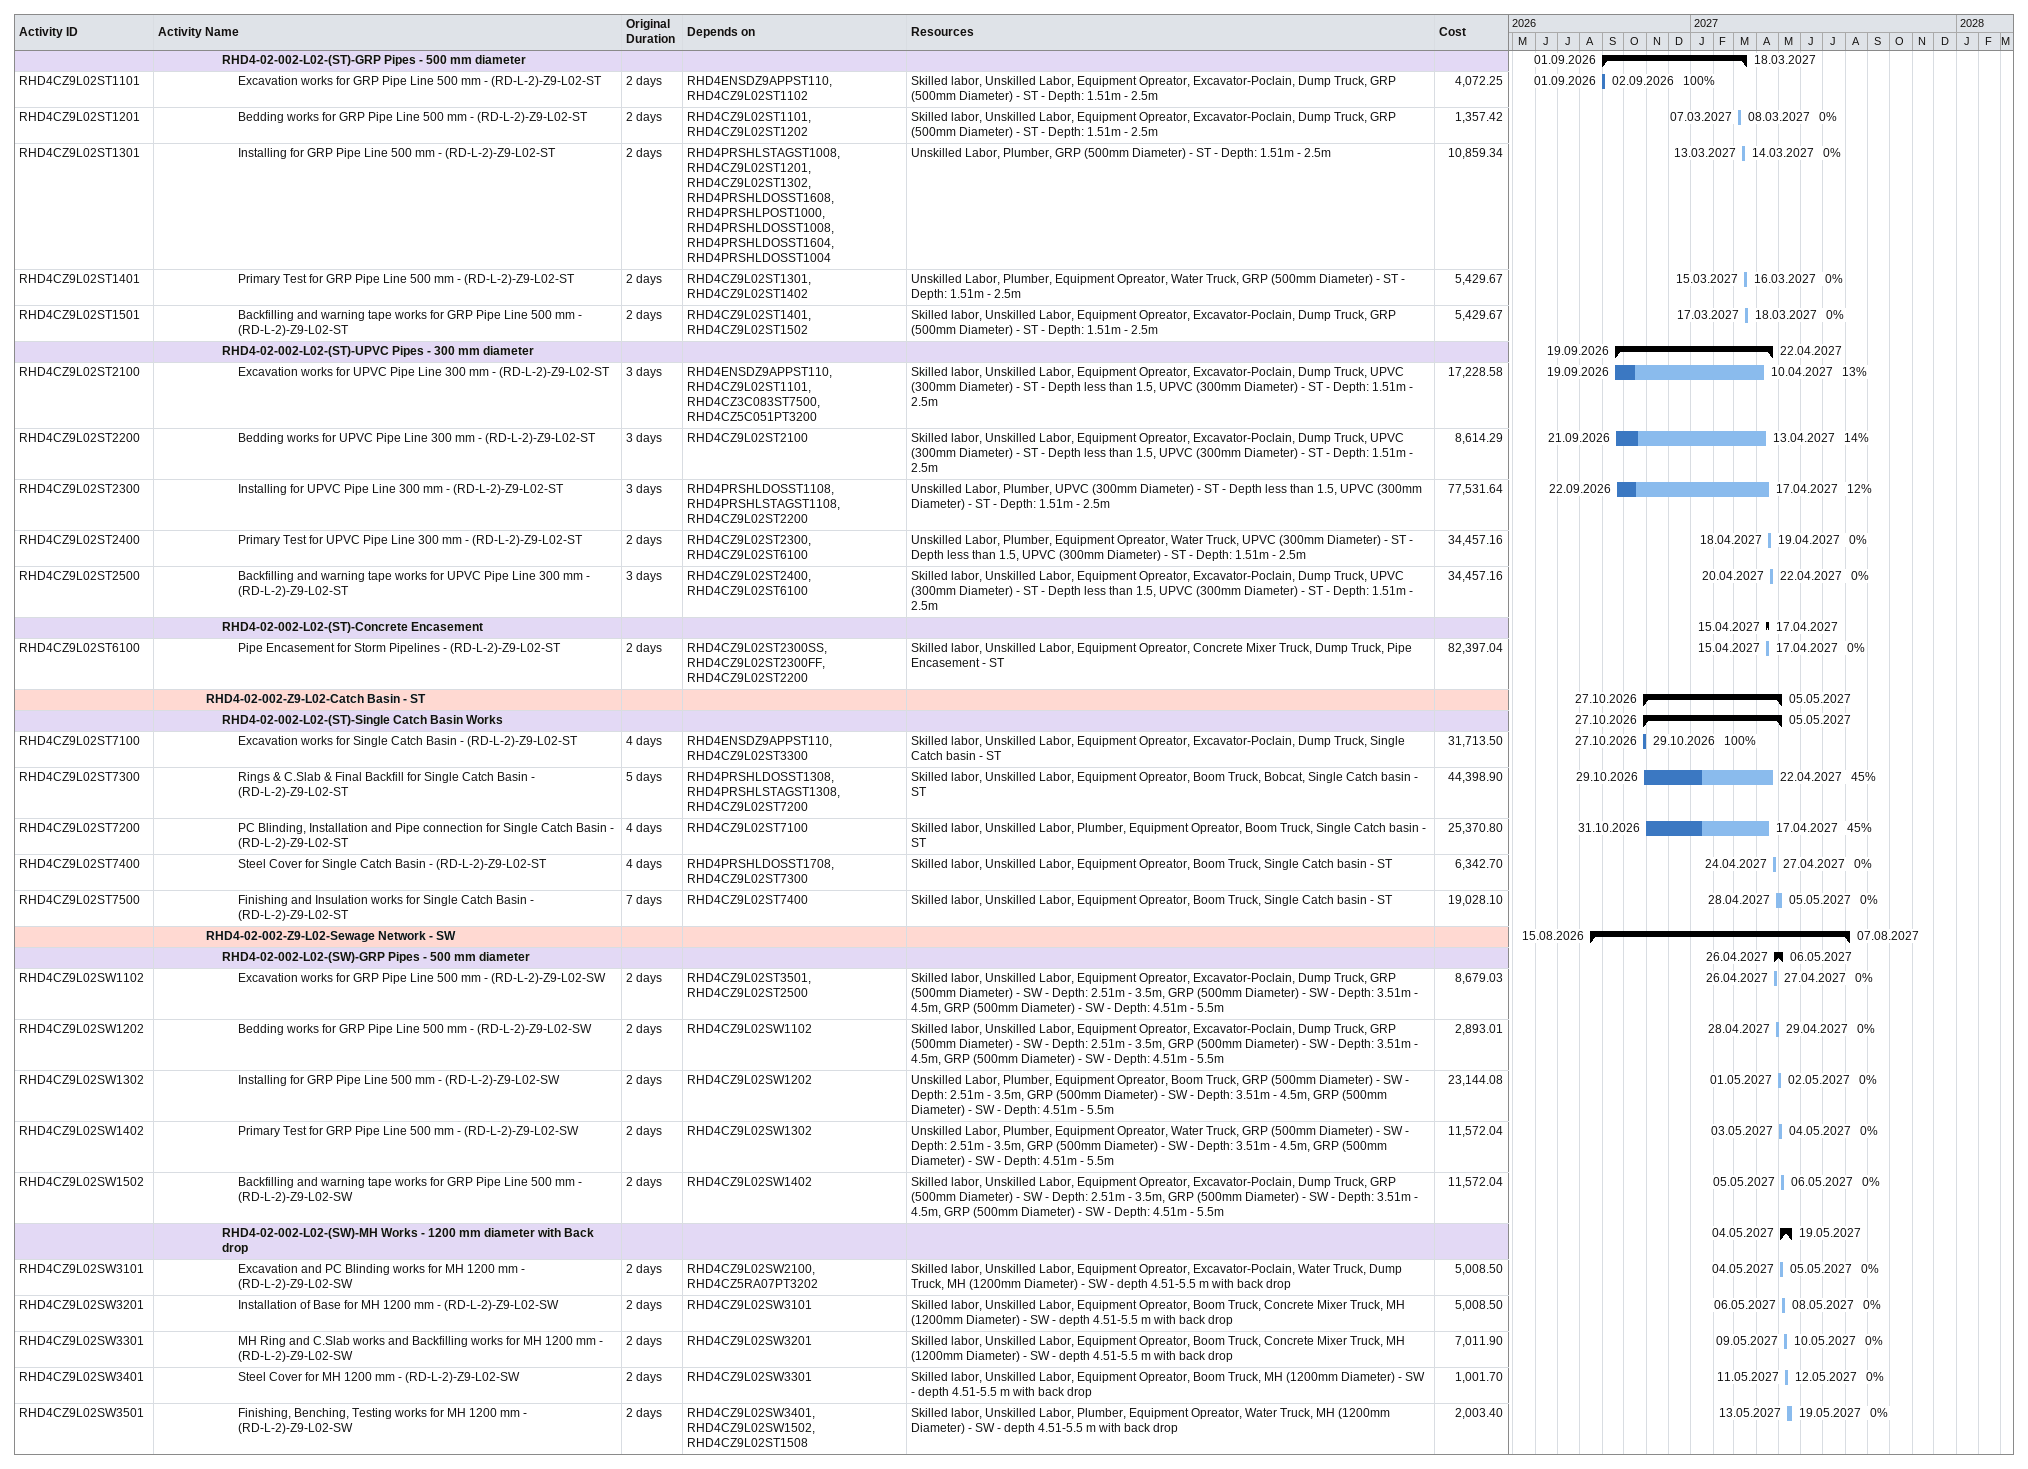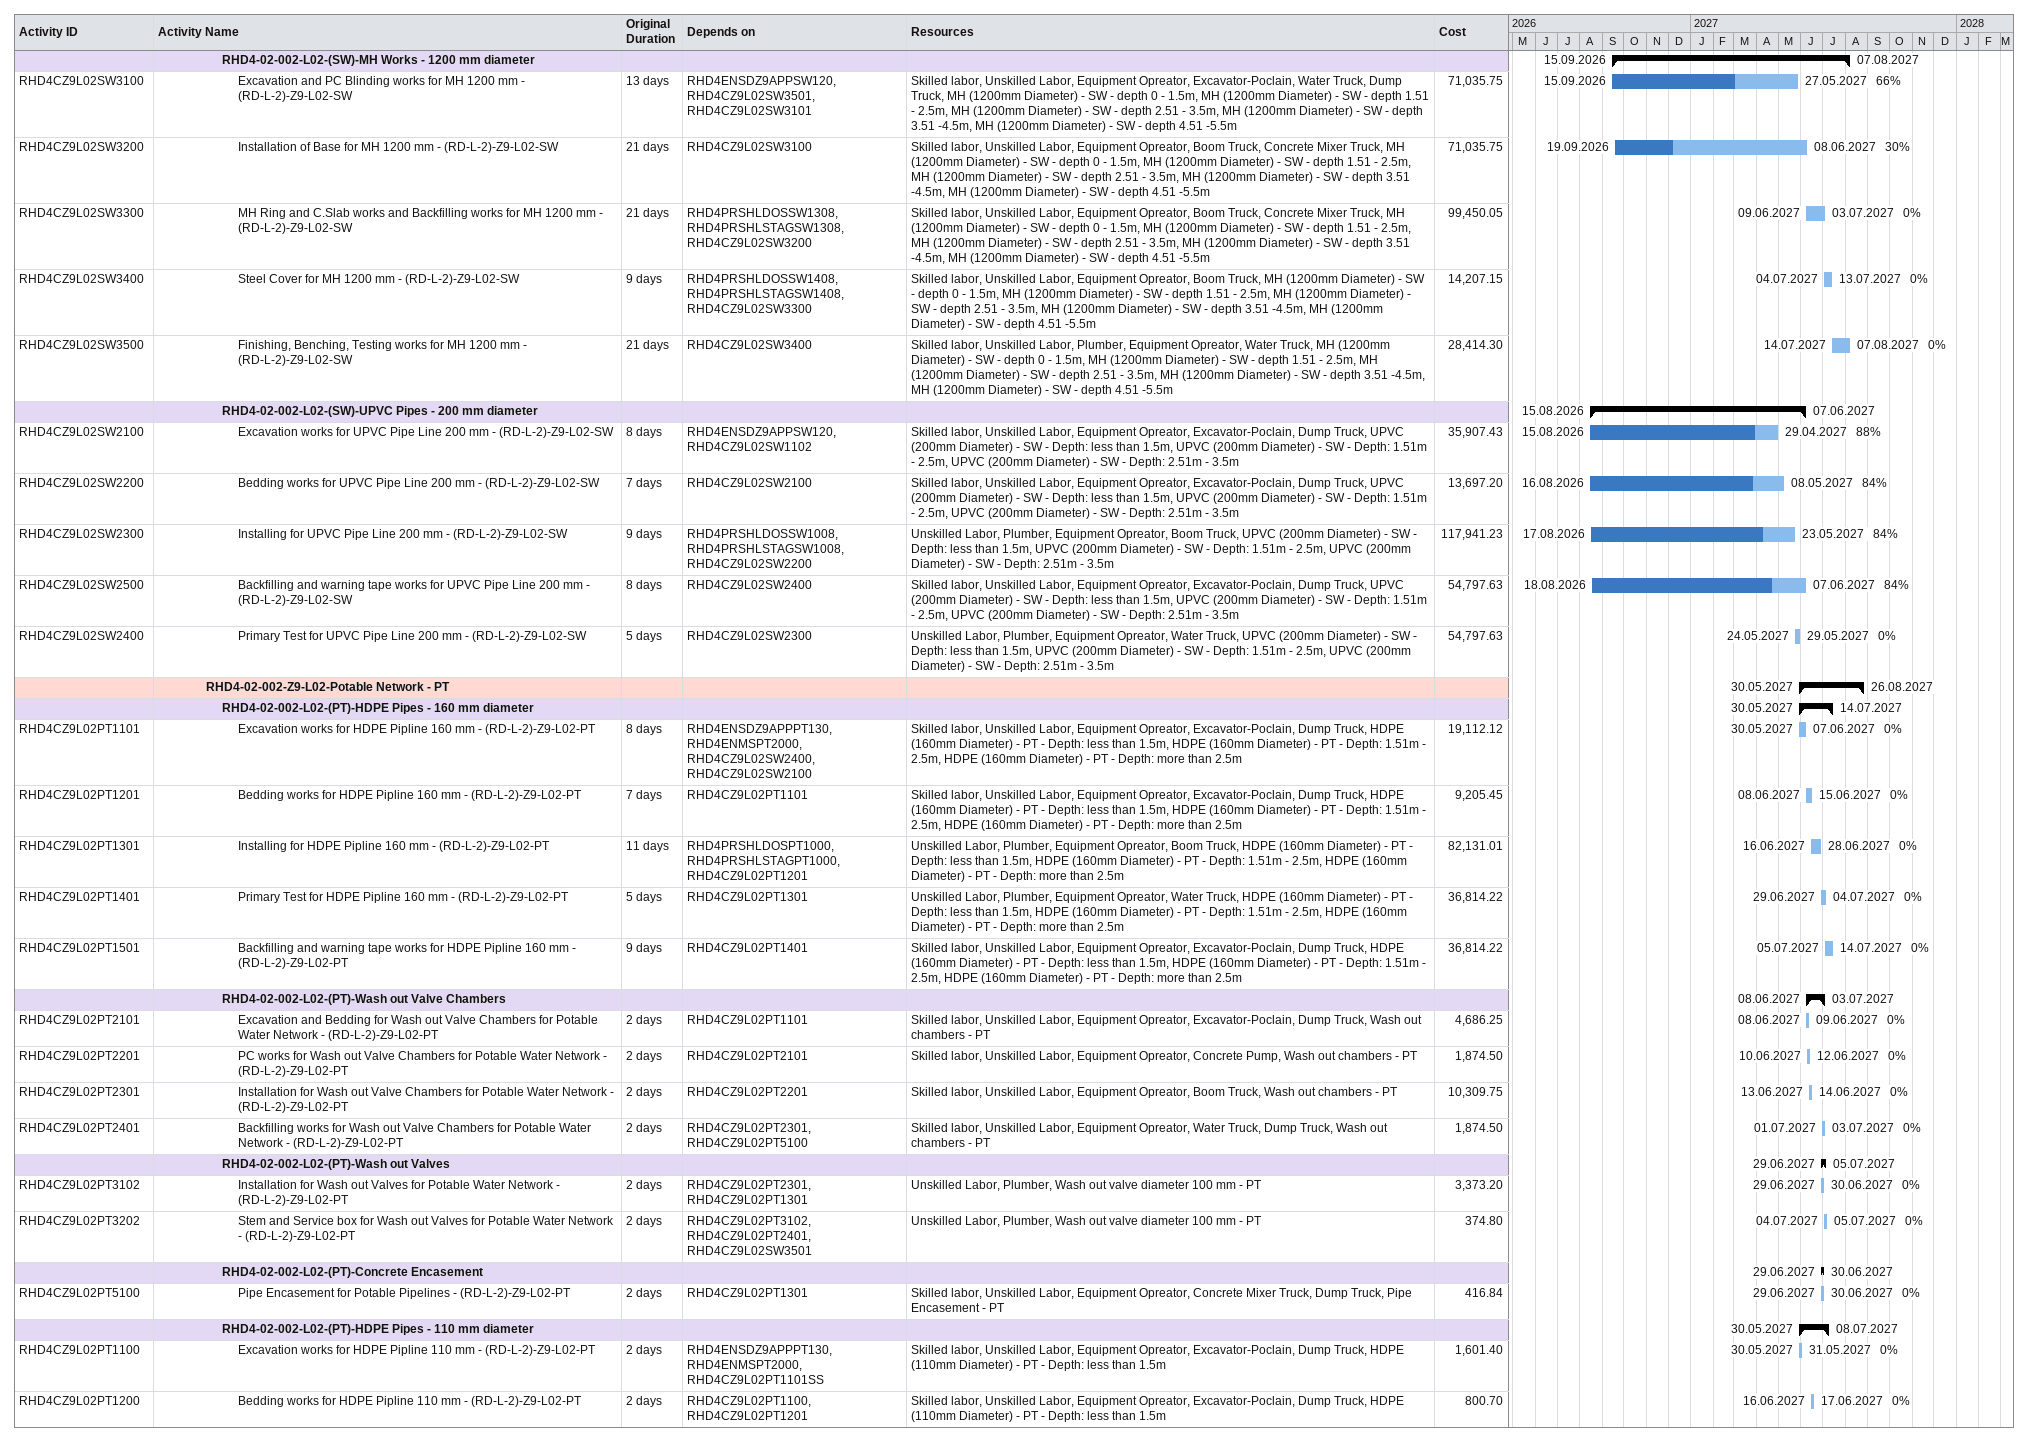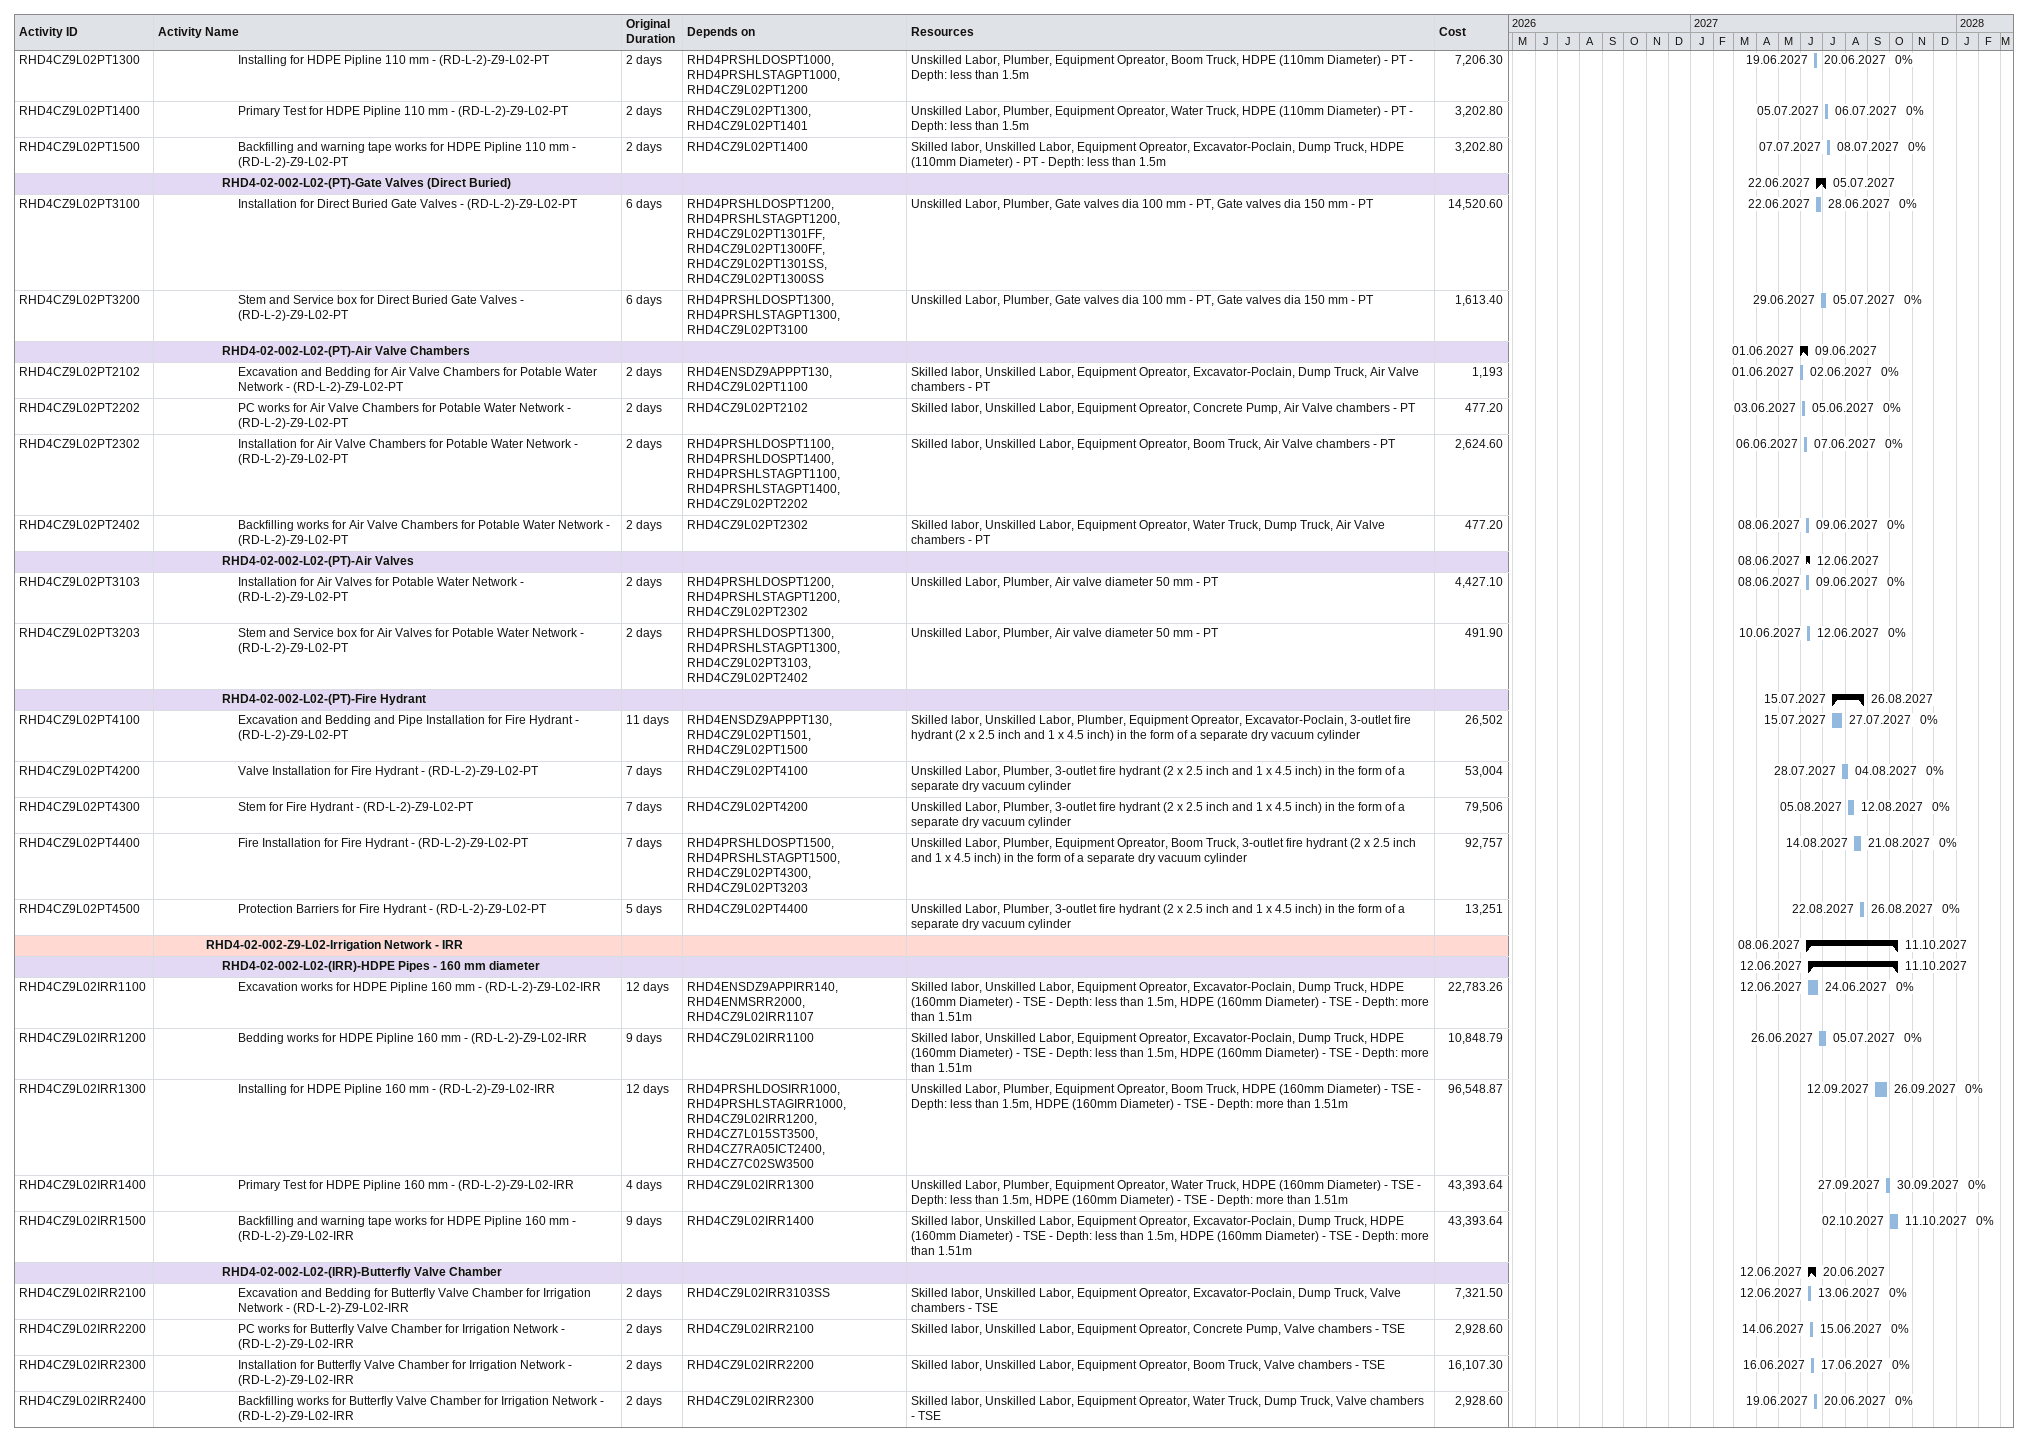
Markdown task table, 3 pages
| ID | Level | Task | Original duration | Start | Finish | Predecessors | Resources | % complete | Cost |
|---|---|---|---|---|---|---|---|---|---|
|  | 5 | **RHD4-02-002-L02-(ST)-GRP Pipes - 500 mm diameter** |  | 2026-09-01 | 2027-03-18 |  |  |  |  |
| RHD4CZ9L02ST1101 | 6 | Excavation works for GRP Pipe Line 500 mm - (RD-L-2)-Z9-L02-ST | 2d | 2026-09-01 | 2026-09-02 | RHD4ENSDZ9APPST110, RHD4CZ9L02ST1102 | Skilled labor, Unskilled Labor, Equipment Opreator, Excavator-Poclain, Dump Truck, GRP (500mm Diameter) - ST - Depth: 1.51m - 2.5m | 100 | 4072.25 |
| RHD4CZ9L02ST1201 | 6 | Bedding works for GRP Pipe Line 500 mm - (RD-L-2)-Z9-L02-ST | 2d | 2027-03-07 | 2027-03-08 | RHD4CZ9L02ST1101, RHD4CZ9L02ST1202 | Skilled labor, Unskilled Labor, Equipment Opreator, Excavator-Poclain, Dump Truck, GRP (500mm Diameter) - ST - Depth: 1.51m - 2.5m | 0 | 1357.42 |
| RHD4CZ9L02ST1301 | 6 | Installing for GRP Pipe Line 500 mm - (RD-L-2)-Z9-L02-ST | 2d | 2027-03-13 | 2027-03-14 | RHD4PRSHLSTAGST1008, RHD4CZ9L02ST1201, RHD4CZ9L02ST1302, RHD4PRSHLDOSST1608, RHD4PRSHLPOST1000, RHD4PRSHLDOSST1008, RHD4PRSHLDOSST1604, RHD4PRSHLDOSST1004 | Unskilled Labor, Plumber, GRP (500mm Diameter) - ST - Depth: 1.51m - 2.5m | 0 | 10859.34 |
| RHD4CZ9L02ST1401 | 6 | Primary Test for GRP Pipe Line 500 mm - (RD-L-2)-Z9-L02-ST | 2d | 2027-03-15 | 2027-03-16 | RHD4CZ9L02ST1301, RHD4CZ9L02ST1402 | Unskilled Labor, Plumber, Equipment Opreator, Water Truck, GRP (500mm Diameter) - ST - Depth: 1.51m - 2.5m | 0 | 5429.67 |
| RHD4CZ9L02ST1501 | 6 | Backfilling and warning tape works for GRP Pipe Line 500 mm - (RD-L-2)-Z9-L02-ST | 2d | 2027-03-17 | 2027-03-18 | RHD4CZ9L02ST1401, RHD4CZ9L02ST1502 | Skilled labor, Unskilled Labor, Equipment Opreator, Excavator-Poclain, Dump Truck, GRP (500mm Diameter) - ST - Depth: 1.51m - 2.5m | 0 | 5429.67 |
|  | 5 | **RHD4-02-002-L02-(ST)-UPVC Pipes - 300 mm diameter** |  | 2026-09-19 | 2027-04-22 |  |  |  |  |
| RHD4CZ9L02ST2100 | 6 | Excavation works for UPVC Pipe Line 300 mm - (RD-L-2)-Z9-L02-ST | 3d | 2026-09-19 | 2027-04-10 | RHD4ENSDZ9APPST110, RHD4CZ9L02ST1101, RHD4CZ3C083ST7500, RHD4CZ5C051PT3200 | Skilled labor, Unskilled Labor, Equipment Opreator, Excavator-Poclain, Dump Truck, UPVC (300mm Diameter) - ST - Depth less than 1.5, UPVC (300mm Diameter) - ST - Depth: 1.51m - 2.5m | 13 | 17228.58 |
| RHD4CZ9L02ST2200 | 6 | Bedding works for UPVC Pipe Line 300 mm - (RD-L-2)-Z9-L02-ST | 3d | 2026-09-21 | 2027-04-13 | RHD4CZ9L02ST2100 | Skilled labor, Unskilled Labor, Equipment Opreator, Excavator-Poclain, Dump Truck, UPVC (300mm Diameter) - ST - Depth less than 1.5, UPVC (300mm Diameter) - ST - Depth: 1.51m - 2.5m | 14 | 8614.29 |
| RHD4CZ9L02ST2300 | 6 | Installing for UPVC Pipe Line 300 mm - (RD-L-2)-Z9-L02-ST | 3d | 2026-09-22 | 2027-04-17 | RHD4PRSHLDOSST1108, RHD4PRSHLSTAGST1108, RHD4CZ9L02ST2200 | Unskilled Labor, Plumber, UPVC (300mm Diameter) - ST - Depth less than 1.5, UPVC (300mm Diameter) - ST - Depth: 1.51m - 2.5m | 12 | 77531.64 |
| RHD4CZ9L02ST2400 | 6 | Primary Test for UPVC Pipe Line 300 mm - (RD-L-2)-Z9-L02-ST | 2d | 2027-04-18 | 2027-04-19 | RHD4CZ9L02ST2300, RHD4CZ9L02ST6100 | Unskilled Labor, Plumber, Equipment Opreator, Water Truck, UPVC (300mm Diameter) - ST - Depth less than 1.5, UPVC (300mm Diameter) - ST - Depth: 1.51m - 2.5m | 0 | 34457.16 |
| RHD4CZ9L02ST2500 | 6 | Backfilling and warning tape works for UPVC Pipe Line 300 mm - (RD-L-2)-Z9-L02-ST | 3d | 2027-04-20 | 2027-04-22 | RHD4CZ9L02ST2400, RHD4CZ9L02ST6100 | Skilled labor, Unskilled Labor, Equipment Opreator, Excavator-Poclain, Dump Truck, UPVC (300mm Diameter) - ST - Depth less than 1.5, UPVC (300mm Diameter) - ST - Depth: 1.51m - 2.5m | 0 | 34457.16 |
|  | 5 | **RHD4-02-002-L02-(ST)-Concrete Encasement** |  | 2027-04-15 | 2027-04-17 |  |  |  |  |
| RHD4CZ9L02ST6100 | 6 | Pipe Encasement for Storm Pipelines - (RD-L-2)-Z9-L02-ST | 2d | 2027-04-15 | 2027-04-17 | RHD4CZ9L02ST2300SS, RHD4CZ9L02ST2300FF, RHD4CZ9L02ST2200 | Skilled labor, Unskilled Labor, Equipment Opreator, Concrete Mixer Truck, Dump Truck, Pipe Encasement - ST | 0 | 82397.04 |
|  | 4 | **RHD4-02-002-Z9-L02-Catch Basin - ST** |  | 2026-10-27 | 2027-05-05 |  |  |  |  |
|  | 5 | **RHD4-02-002-L02-(ST)-Single Catch Basin Works** |  | 2026-10-27 | 2027-05-05 |  |  |  |  |
| RHD4CZ9L02ST7100 | 6 | Excavation works for Single Catch Basin - (RD-L-2)-Z9-L02-ST | 4d | 2026-10-27 | 2026-10-29 | RHD4ENSDZ9APPST110, RHD4CZ9L02ST3300 | Skilled labor, Unskilled Labor, Equipment Opreator, Excavator-Poclain, Dump Truck, Single Catch basin - ST | 100 | 31713.50 |
| RHD4CZ9L02ST7300 | 6 | Rings & C.Slab & Final Backfill for Single Catch Basin - (RD-L-2)-Z9-L02-ST | 5d | 2026-10-29 | 2027-04-22 | RHD4PRSHLDOSST1308, RHD4PRSHLSTAGST1308, RHD4CZ9L02ST7200 | Skilled labor, Unskilled Labor, Equipment Opreator, Boom Truck, Bobcat, Single Catch basin - ST | 45 | 44398.90 |
| RHD4CZ9L02ST7200 | 6 | PC Blinding, Installation and Pipe connection for Single Catch Basin - (RD-L-2)-Z9-L02-ST | 4d | 2026-10-31 | 2027-04-17 | RHD4CZ9L02ST7100 | Skilled labor, Unskilled Labor, Plumber, Equipment Opreator, Boom Truck, Single Catch basin - ST | 45 | 25370.80 |
| RHD4CZ9L02ST7400 | 6 | Steel Cover for Single Catch Basin - (RD-L-2)-Z9-L02-ST | 4d | 2027-04-24 | 2027-04-27 | RHD4PRSHLDOSST1708, RHD4CZ9L02ST7300 | Skilled labor, Unskilled Labor, Equipment Opreator, Boom Truck, Single Catch basin - ST | 0 | 6342.70 |
| RHD4CZ9L02ST7500 | 6 | Finishing and Insulation works for Single Catch Basin - (RD-L-2)-Z9-L02-ST | 7d | 2027-04-28 | 2027-05-05 | RHD4CZ9L02ST7400 | Skilled labor, Unskilled Labor, Equipment Opreator, Boom Truck, Single Catch basin - ST | 0 | 19028.10 |
|  | 4 | **RHD4-02-002-Z9-L02-Sewage Network - SW** |  | 2026-08-15 | 2027-08-07 |  |  |  |  |
|  | 5 | **RHD4-02-002-L02-(SW)-GRP Pipes - 500 mm diameter** |  | 2027-04-26 | 2027-05-06 |  |  |  |  |
| RHD4CZ9L02SW1102 | 6 | Excavation works for GRP Pipe Line 500 mm - (RD-L-2)-Z9-L02-SW | 2d | 2027-04-26 | 2027-04-27 | RHD4CZ9L02ST3501, RHD4CZ9L02ST2500 | Skilled labor, Unskilled Labor, Equipment Opreator, Excavator-Poclain, Dump Truck, GRP (500mm Diameter) - SW - Depth: 2.51m - 3.5m, GRP (500mm Diameter) - SW - Depth: 3.51m - 4.5m, GRP (500mm Diameter) - SW - Depth: 4.51m - 5.5m | 0 | 8679.03 |
| RHD4CZ9L02SW1202 | 6 | Bedding works for GRP Pipe Line 500 mm - (RD-L-2)-Z9-L02-SW | 2d | 2027-04-28 | 2027-04-29 | RHD4CZ9L02SW1102 | Skilled labor, Unskilled Labor, Equipment Opreator, Excavator-Poclain, Dump Truck, GRP (500mm Diameter) - SW - Depth: 2.51m - 3.5m, GRP (500mm Diameter) - SW - Depth: 3.51m - 4.5m, GRP (500mm Diameter) - SW - Depth: 4.51m - 5.5m | 0 | 2893.01 |
| RHD4CZ9L02SW1302 | 6 | Installing for GRP Pipe Line 500 mm - (RD-L-2)-Z9-L02-SW | 2d | 2027-05-01 | 2027-05-02 | RHD4CZ9L02SW1202 | Unskilled Labor, Plumber, Equipment Opreator, Boom Truck, GRP (500mm Diameter) - SW - Depth: 2.51m - 3.5m, GRP (500mm Diameter) - SW - Depth: 3.51m - 4.5m, GRP (500mm Diameter) - SW - Depth: 4.51m - 5.5m | 0 | 23144.08 |
| RHD4CZ9L02SW1402 | 6 | Primary Test for GRP Pipe Line 500 mm - (RD-L-2)-Z9-L02-SW | 2d | 2027-05-03 | 2027-05-04 | RHD4CZ9L02SW1302 | Unskilled Labor, Plumber, Equipment Opreator, Water Truck, GRP (500mm Diameter) - SW - Depth: 2.51m - 3.5m, GRP (500mm Diameter) - SW - Depth: 3.51m - 4.5m, GRP (500mm Diameter) - SW - Depth: 4.51m - 5.5m | 0 | 11572.04 |
| RHD4CZ9L02SW1502 | 6 | Backfilling and warning tape works for GRP Pipe Line 500 mm - (RD-L-2)-Z9-L02-SW | 2d | 2027-05-05 | 2027-05-06 | RHD4CZ9L02SW1402 | Skilled labor, Unskilled Labor, Equipment Opreator, Excavator-Poclain, Dump Truck, GRP (500mm Diameter) - SW - Depth: 2.51m - 3.5m, GRP (500mm Diameter) - SW - Depth: 3.51m - 4.5m, GRP (500mm Diameter) - SW - Depth: 4.51m - 5.5m | 0 | 11572.04 |
|  | 5 | **RHD4-02-002-L02-(SW)-MH Works - 1200 mm diameter with Back drop** |  | 2027-05-04 | 2027-05-19 |  |  |  |  |
| RHD4CZ9L02SW3101 | 6 | Excavation and PC Blinding works for MH 1200 mm - (RD-L-2)-Z9-L02-SW | 2d | 2027-05-04 | 2027-05-05 | RHD4CZ9L02SW2100, RHD4CZ5RA07PT3202 | Skilled labor, Unskilled Labor, Equipment Opreator, Excavator-Poclain, Water Truck, Dump Truck, MH (1200mm Diameter) - SW - depth 4.51-5.5 m with back drop | 0 | 5008.50 |
| RHD4CZ9L02SW3201 | 6 | Installation of Base for MH 1200 mm - (RD-L-2)-Z9-L02-SW | 2d | 2027-05-06 | 2027-05-08 | RHD4CZ9L02SW3101 | Skilled labor, Unskilled Labor, Equipment Opreator, Boom Truck, Concrete Mixer Truck, MH (1200mm Diameter) - SW - depth 4.51-5.5 m with back drop | 0 | 5008.50 |
| RHD4CZ9L02SW3301 | 6 | MH Ring and C.Slab works and Backfilling works for MH 1200 mm - (RD-L-2)-Z9-L02-SW | 2d | 2027-05-09 | 2027-05-10 | RHD4CZ9L02SW3201 | Skilled labor, Unskilled Labor, Equipment Opreator, Boom Truck, Concrete Mixer Truck, MH (1200mm Diameter) - SW - depth 4.51-5.5 m with back drop | 0 | 7011.90 |
| RHD4CZ9L02SW3401 | 6 | Steel Cover for MH 1200 mm - (RD-L-2)-Z9-L02-SW | 2d | 2027-05-11 | 2027-05-12 | RHD4CZ9L02SW3301 | Skilled labor, Unskilled Labor, Equipment Opreator, Boom Truck, MH (1200mm Diameter) - SW - depth 4.51-5.5 m with back drop | 0 | 1001.70 |
| RHD4CZ9L02SW3501 | 6 | Finishing, Benching, Testing works for MH 1200 mm - (RD-L-2)-Z9-L02-SW | 2d | 2027-05-13 | 2027-05-19 | RHD4CZ9L02SW3401, RHD4CZ9L02SW1502, RHD4CZ9L02ST1508 | Skilled labor, Unskilled Labor, Plumber, Equipment Opreator, Water Truck, MH (1200mm Diameter) - SW - depth 4.51-5.5 m with back drop | 0 | 2003.40 |
|  | 5 | **RHD4-02-002-L02-(SW)-MH Works - 1200 mm diameter** |  | 2026-09-15 | 2027-08-07 |  |  |  |  |
| RHD4CZ9L02SW3100 | 6 | Excavation and PC Blinding works for MH 1200 mm - (RD-L-2)-Z9-L02-SW | 13d | 2026-09-15 | 2027-05-27 | RHD4ENSDZ9APPSW120, RHD4CZ9L02SW3501, RHD4CZ9L02SW3101 | Skilled labor, Unskilled Labor, Equipment Opreator, Excavator-Poclain, Water Truck, Dump Truck, MH (1200mm Diameter) - SW - depth 0 - 1.5m, MH (1200mm Diameter) - SW - depth 1.51 - 2.5m, MH (1200mm Diameter) - SW - depth 2.51 - 3.5m, MH (1200mm Diameter) - SW - depth 3.51 -4.5m, MH (1200mm Diameter) - SW - depth 4.51 -5.5m | 66 | 71035.75 |
| RHD4CZ9L02SW3200 | 6 | Installation of Base for MH 1200 mm - (RD-L-2)-Z9-L02-SW | 21d | 2026-09-19 | 2027-06-08 | RHD4CZ9L02SW3100 | Skilled labor, Unskilled Labor, Equipment Opreator, Boom Truck, Concrete Mixer Truck, MH (1200mm Diameter) - SW - depth 0 - 1.5m, MH (1200mm Diameter) - SW - depth 1.51 - 2.5m, MH (1200mm Diameter) - SW - depth 2.51 - 3.5m, MH (1200mm Diameter) - SW - depth 3.51 -4.5m, MH (1200mm Diameter) - SW - depth 4.51 -5.5m | 30 | 71035.75 |
| RHD4CZ9L02SW3300 | 6 | MH Ring and C.Slab works and Backfilling works for MH 1200 mm - (RD-L-2)-Z9-L02-SW | 21d | 2027-06-09 | 2027-07-03 | RHD4PRSHLDOSSW1308, RHD4PRSHLSTAGSW1308, RHD4CZ9L02SW3200 | Skilled labor, Unskilled Labor, Equipment Opreator, Boom Truck, Concrete Mixer Truck, MH (1200mm Diameter) - SW - depth 0 - 1.5m, MH (1200mm Diameter) - SW - depth 1.51 - 2.5m, MH (1200mm Diameter) - SW - depth 2.51 - 3.5m, MH (1200mm Diameter) - SW - depth 3.51 -4.5m, MH (1200mm Diameter) - SW - depth 4.51 -5.5m | 0 | 99450.05 |
| RHD4CZ9L02SW3400 | 6 | Steel Cover for MH 1200 mm - (RD-L-2)-Z9-L02-SW | 9d | 2027-07-04 | 2027-07-13 | RHD4PRSHLDOSSW1408, RHD4PRSHLSTAGSW1408, RHD4CZ9L02SW3300 | Skilled labor, Unskilled Labor, Equipment Opreator, Boom Truck, MH (1200mm Diameter) - SW - depth 0 - 1.5m, MH (1200mm Diameter) - SW - depth 1.51 - 2.5m, MH (1200mm Diameter) - SW - depth 2.51 - 3.5m, MH (1200mm Diameter) - SW - depth 3.51 -4.5m, MH (1200mm Diameter) - SW - depth 4.51 -5.5m | 0 | 14207.15 |
| RHD4CZ9L02SW3500 | 6 | Finishing, Benching, Testing works for MH 1200 mm - (RD-L-2)-Z9-L02-SW | 21d | 2027-07-14 | 2027-08-07 | RHD4CZ9L02SW3400 | Skilled labor, Unskilled Labor, Plumber, Equipment Opreator, Water Truck, MH (1200mm Diameter) - SW - depth 0 - 1.5m, MH (1200mm Diameter) - SW - depth 1.51 - 2.5m, MH (1200mm Diameter) - SW - depth 2.51 - 3.5m, MH (1200mm Diameter) - SW - depth 3.51 -4.5m, MH (1200mm Diameter) - SW - depth 4.51 -5.5m | 0 | 28414.30 |
|  | 5 | **RHD4-02-002-L02-(SW)-UPVC Pipes - 200 mm diameter** |  | 2026-08-15 | 2027-06-07 |  |  |  |  |
| RHD4CZ9L02SW2100 | 6 | Excavation works for UPVC Pipe Line 200 mm - (RD-L-2)-Z9-L02-SW | 8d | 2026-08-15 | 2027-04-29 | RHD4ENSDZ9APPSW120, RHD4CZ9L02SW1102 | Skilled labor, Unskilled Labor, Equipment Opreator, Excavator-Poclain, Dump Truck, UPVC (200mm Diameter) - SW - Depth: less than 1.5m, UPVC (200mm Diameter) - SW - Depth: 1.51m - 2.5m, UPVC (200mm Diameter) - SW - Depth: 2.51m - 3.5m | 88 | 35907.43 |
| RHD4CZ9L02SW2200 | 6 | Bedding works for UPVC Pipe Line 200 mm - (RD-L-2)-Z9-L02-SW | 7d | 2026-08-16 | 2027-05-08 | RHD4CZ9L02SW2100 | Skilled labor, Unskilled Labor, Equipment Opreator, Excavator-Poclain, Dump Truck, UPVC (200mm Diameter) - SW - Depth: less than 1.5m, UPVC (200mm Diameter) - SW - Depth: 1.51m - 2.5m, UPVC (200mm Diameter) - SW - Depth: 2.51m - 3.5m | 84 | 13697.20 |
| RHD4CZ9L02SW2300 | 6 | Installing for UPVC Pipe Line 200 mm - (RD-L-2)-Z9-L02-SW | 9d | 2026-08-17 | 2027-05-23 | RHD4PRSHLDOSSW1008, RHD4PRSHLSTAGSW1008, RHD4CZ9L02SW2200 | Unskilled Labor, Plumber, Equipment Opreator, Boom Truck, UPVC (200mm Diameter) - SW - Depth: less than 1.5m, UPVC (200mm Diameter) - SW - Depth: 1.51m - 2.5m, UPVC (200mm Diameter) - SW - Depth: 2.51m - 3.5m | 84 | 117941.23 |
| RHD4CZ9L02SW2500 | 6 | Backfilling and warning tape works for UPVC Pipe Line 200 mm - (RD-L-2)-Z9-L02-SW | 8d | 2026-08-18 | 2027-06-07 | RHD4CZ9L02SW2400 | Skilled labor, Unskilled Labor, Equipment Opreator, Excavator-Poclain, Dump Truck, UPVC (200mm Diameter) - SW - Depth: less than 1.5m, UPVC (200mm Diameter) - SW - Depth: 1.51m - 2.5m, UPVC (200mm Diameter) - SW - Depth: 2.51m - 3.5m | 84 | 54797.63 |
| RHD4CZ9L02SW2400 | 6 | Primary Test for UPVC Pipe Line 200 mm - (RD-L-2)-Z9-L02-SW | 5d | 2027-05-24 | 2027-05-29 | RHD4CZ9L02SW2300 | Unskilled Labor, Plumber, Equipment Opreator, Water Truck, UPVC (200mm Diameter) - SW - Depth: less than 1.5m, UPVC (200mm Diameter) - SW - Depth: 1.51m - 2.5m, UPVC (200mm Diameter) - SW - Depth: 2.51m - 3.5m | 0 | 54797.63 |
|  | 4 | **RHD4-02-002-Z9-L02-Potable Network - PT** |  | 2027-05-30 | 2027-08-26 |  |  |  |  |
|  | 5 | **RHD4-02-002-L02-(PT)-HDPE Pipes - 160 mm diameter** |  | 2027-05-30 | 2027-07-14 |  |  |  |  |
| RHD4CZ9L02PT1101 | 6 | Excavation works for HDPE Pipline 160 mm - (RD-L-2)-Z9-L02-PT | 8d | 2027-05-30 | 2027-06-07 | RHD4ENSDZ9APPPT130, RHD4ENMSPT2000, RHD4CZ9L02SW2400, RHD4CZ9L02SW2100 | Skilled labor, Unskilled Labor, Equipment Opreator, Excavator-Poclain, Dump Truck, HDPE (160mm Diameter) - PT - Depth: less than 1.5m, HDPE (160mm Diameter) - PT - Depth: 1.51m - 2.5m, HDPE (160mm Diameter) - PT - Depth: more than 2.5m | 0 | 19112.12 |
| RHD4CZ9L02PT1201 | 6 | Bedding works for HDPE Pipline 160 mm - (RD-L-2)-Z9-L02-PT | 7d | 2027-06-08 | 2027-06-15 | RHD4CZ9L02PT1101 | Skilled labor, Unskilled Labor, Equipment Opreator, Excavator-Poclain, Dump Truck, HDPE (160mm Diameter) - PT - Depth: less than 1.5m, HDPE (160mm Diameter) - PT - Depth: 1.51m - 2.5m, HDPE (160mm Diameter) - PT - Depth: more than 2.5m | 0 | 9205.45 |
| RHD4CZ9L02PT1301 | 6 | Installing for HDPE Pipline 160 mm - (RD-L-2)-Z9-L02-PT | 11d | 2027-06-16 | 2027-06-28 | RHD4PRSHLDOSPT1000, RHD4PRSHLSTAGPT1000, RHD4CZ9L02PT1201 | Unskilled Labor, Plumber, Equipment Opreator, Boom Truck, HDPE (160mm Diameter) - PT - Depth: less than 1.5m, HDPE (160mm Diameter) - PT - Depth: 1.51m - 2.5m, HDPE (160mm Diameter) - PT - Depth: more than 2.5m | 0 | 82131.01 |
| RHD4CZ9L02PT1401 | 6 | Primary Test for HDPE Pipline 160 mm - (RD-L-2)-Z9-L02-PT | 5d | 2027-06-29 | 2027-07-04 | RHD4CZ9L02PT1301 | Unskilled Labor, Plumber, Equipment Opreator, Water Truck, HDPE (160mm Diameter) - PT - Depth: less than 1.5m, HDPE (160mm Diameter) - PT - Depth: 1.51m - 2.5m, HDPE (160mm Diameter) - PT - Depth: more than 2.5m | 0 | 36814.22 |
| RHD4CZ9L02PT1501 | 6 | Backfilling and warning tape works for HDPE Pipline 160 mm - (RD-L-2)-Z9-L02-PT | 9d | 2027-07-05 | 2027-07-14 | RHD4CZ9L02PT1401 | Skilled labor, Unskilled Labor, Equipment Opreator, Excavator-Poclain, Dump Truck, HDPE (160mm Diameter) - PT - Depth: less than 1.5m, HDPE (160mm Diameter) - PT - Depth: 1.51m - 2.5m, HDPE (160mm Diameter) - PT - Depth: more than 2.5m | 0 | 36814.22 |
|  | 5 | **RHD4-02-002-L02-(PT)-Wash out Valve Chambers** |  | 2027-06-08 | 2027-07-03 |  |  |  |  |
| RHD4CZ9L02PT2101 | 6 | Excavation and Bedding for Wash out Valve Chambers for Potable Water Network - (RD-L-2)-Z9-L02-PT | 2d | 2027-06-08 | 2027-06-09 | RHD4CZ9L02PT1101 | Skilled labor, Unskilled Labor, Equipment Opreator, Excavator-Poclain, Dump Truck, Wash out chambers - PT | 0 | 4686.25 |
| RHD4CZ9L02PT2201 | 6 | PC works for Wash out Valve Chambers for Potable Water Network - (RD-L-2)-Z9-L02-PT | 2d | 2027-06-10 | 2027-06-12 | RHD4CZ9L02PT2101 | Skilled labor, Unskilled Labor, Equipment Opreator, Concrete Pump, Wash out chambers - PT | 0 | 1874.50 |
| RHD4CZ9L02PT2301 | 6 | Installation for Wash out Valve Chambers for Potable Water Network - (RD-L-2)-Z9-L02-PT | 2d | 2027-06-13 | 2027-06-14 | RHD4CZ9L02PT2201 | Skilled labor, Unskilled Labor, Equipment Opreator, Boom Truck, Wash out chambers - PT | 0 | 10309.75 |
| RHD4CZ9L02PT2401 | 6 | Backfilling works for Wash out Valve Chambers for Potable Water Network - (RD-L-2)-Z9-L02-PT | 2d | 2027-07-01 | 2027-07-03 | RHD4CZ9L02PT2301, RHD4CZ9L02PT5100 | Skilled labor, Unskilled Labor, Equipment Opreator, Water Truck, Dump Truck, Wash out chambers - PT | 0 | 1874.50 |
|  | 5 | **RHD4-02-002-L02-(PT)-Wash out Valves** |  | 2027-06-29 | 2027-07-05 |  |  |  |  |
| RHD4CZ9L02PT3102 | 6 | Installation for Wash out Valves for Potable Water Network - (RD-L-2)-Z9-L02-PT | 2d | 2027-06-29 | 2027-06-30 | RHD4CZ9L02PT2301, RHD4CZ9L02PT1301 | Unskilled Labor, Plumber, Wash out valve diameter 100 mm - PT | 0 | 3373.20 |
| RHD4CZ9L02PT3202 | 6 | Stem and Service box for Wash out Valves for Potable Water Network - (RD-L-2)-Z9-L02-PT | 2d | 2027-07-04 | 2027-07-05 | RHD4CZ9L02PT3102, RHD4CZ9L02PT2401, RHD4CZ9L02SW3501 | Unskilled Labor, Plumber, Wash out valve diameter 100 mm - PT | 0 | 374.80 |
|  | 5 | **RHD4-02-002-L02-(PT)-Concrete Encasement** |  | 2027-06-29 | 2027-06-30 |  |  |  |  |
| RHD4CZ9L02PT5100 | 6 | Pipe Encasement for Potable Pipelines - (RD-L-2)-Z9-L02-PT | 2d | 2027-06-29 | 2027-06-30 | RHD4CZ9L02PT1301 | Skilled labor, Unskilled Labor, Equipment Opreator, Concrete Mixer Truck, Dump Truck, Pipe Encasement - PT | 0 | 416.84 |
|  | 5 | **RHD4-02-002-L02-(PT)-HDPE Pipes - 110 mm diameter** |  | 2027-05-30 | 2027-07-08 |  |  |  |  |
| RHD4CZ9L02PT1100 | 6 | Excavation works for HDPE Pipline 110 mm - (RD-L-2)-Z9-L02-PT | 2d | 2027-05-30 | 2027-05-31 | RHD4ENSDZ9APPPT130, RHD4ENMSPT2000, RHD4CZ9L02PT1101SS | Skilled labor, Unskilled Labor, Equipment Opreator, Excavator-Poclain, Dump Truck, HDPE (110mm Diameter) - PT - Depth: less than 1.5m | 0 | 1601.40 |
| RHD4CZ9L02PT1200 | 6 | Bedding works for HDPE Pipline 110 mm - (RD-L-2)-Z9-L02-PT | 2d | 2027-06-16 | 2027-06-17 | RHD4CZ9L02PT1100, RHD4CZ9L02PT1201 | Skilled labor, Unskilled Labor, Equipment Opreator, Excavator-Poclain, Dump Truck, HDPE (110mm Diameter) - PT - Depth: less than 1.5m | 0 | 800.70 |
| RHD4CZ9L02PT1300 | 6 | Installing for HDPE Pipline 110 mm - (RD-L-2)-Z9-L02-PT | 2d | 2027-06-19 | 2027-06-20 | RHD4PRSHLDOSPT1000, RHD4PRSHLSTAGPT1000, RHD4CZ9L02PT1200 | Unskilled Labor, Plumber, Equipment Opreator, Boom Truck, HDPE (110mm Diameter) - PT - Depth: less than 1.5m | 0 | 7206.30 |
| RHD4CZ9L02PT1400 | 6 | Primary Test for HDPE Pipline 110 mm - (RD-L-2)-Z9-L02-PT | 2d | 2027-07-05 | 2027-07-06 | RHD4CZ9L02PT1300, RHD4CZ9L02PT1401 | Unskilled Labor, Plumber, Equipment Opreator, Water Truck, HDPE (110mm Diameter) - PT - Depth: less than 1.5m | 0 | 3202.80 |
| RHD4CZ9L02PT1500 | 6 | Backfilling and warning tape works for HDPE Pipline 110 mm - (RD-L-2)-Z9-L02-PT | 2d | 2027-07-07 | 2027-07-08 | RHD4CZ9L02PT1400 | Skilled labor, Unskilled Labor, Equipment Opreator, Excavator-Poclain, Dump Truck, HDPE (110mm Diameter) - PT - Depth: less than 1.5m | 0 | 3202.80 |
|  | 5 | **RHD4-02-002-L02-(PT)-Gate Valves (Direct Buried)** |  | 2027-06-22 | 2027-07-05 |  |  |  |  |
| RHD4CZ9L02PT3100 | 6 | Installation for Direct Buried Gate Valves - (RD-L-2)-Z9-L02-PT | 6d | 2027-06-22 | 2027-06-28 | RHD4PRSHLDOSPT1200, RHD4PRSHLSTAGPT1200, RHD4CZ9L02PT1301FF, RHD4CZ9L02PT1300FF, RHD4CZ9L02PT1301SS, RHD4CZ9L02PT1300SS | Unskilled Labor, Plumber, Gate valves dia 100 mm - PT, Gate valves dia 150 mm - PT | 0 | 14520.60 |
| RHD4CZ9L02PT3200 | 6 | Stem and Service box for Direct Buried Gate Valves - (RD-L-2)-Z9-L02-PT | 6d | 2027-06-29 | 2027-07-05 | RHD4PRSHLDOSPT1300, RHD4PRSHLSTAGPT1300, RHD4CZ9L02PT3100 | Unskilled Labor, Plumber, Gate valves dia 100 mm - PT, Gate valves dia 150 mm - PT | 0 | 1613.40 |
|  | 5 | **RHD4-02-002-L02-(PT)-Air Valve Chambers** |  | 2027-06-01 | 2027-06-09 |  |  |  |  |
| RHD4CZ9L02PT2102 | 6 | Excavation and Bedding for Air Valve Chambers for Potable Water Network - (RD-L-2)-Z9-L02-PT | 2d | 2027-06-01 | 2027-06-02 | RHD4ENSDZ9APPPT130, RHD4CZ9L02PT1100 | Skilled labor, Unskilled Labor, Equipment Opreator, Excavator-Poclain, Dump Truck, Air Valve chambers - PT | 0 | 1193 |
| RHD4CZ9L02PT2202 | 6 | PC works for Air Valve Chambers for Potable Water Network - (RD-L-2)-Z9-L02-PT | 2d | 2027-06-03 | 2027-06-05 | RHD4CZ9L02PT2102 | Skilled labor, Unskilled Labor, Equipment Opreator, Concrete Pump, Air Valve chambers - PT | 0 | 477.20 |
| RHD4CZ9L02PT2302 | 6 | Installation for Air Valve Chambers for Potable Water Network - (RD-L-2)-Z9-L02-PT | 2d | 2027-06-06 | 2027-06-07 | RHD4PRSHLDOSPT1100, RHD4PRSHLDOSPT1400, RHD4PRSHLSTAGPT1100, RHD4PRSHLSTAGPT1400, RHD4CZ9L02PT2202 | Skilled labor, Unskilled Labor, Equipment Opreator, Boom Truck, Air Valve chambers - PT | 0 | 2624.60 |
| RHD4CZ9L02PT2402 | 6 | Backfilling works for Air Valve Chambers for Potable Water Network - (RD-L-2)-Z9-L02-PT | 2d | 2027-06-08 | 2027-06-09 | RHD4CZ9L02PT2302 | Skilled labor, Unskilled Labor, Equipment Opreator, Water Truck, Dump Truck, Air Valve chambers - PT | 0 | 477.20 |
|  | 5 | **RHD4-02-002-L02-(PT)-Air Valves** |  | 2027-06-08 | 2027-06-12 |  |  |  |  |
| RHD4CZ9L02PT3103 | 6 | Installation for Air Valves for Potable Water Network - (RD-L-2)-Z9-L02-PT | 2d | 2027-06-08 | 2027-06-09 | RHD4PRSHLDOSPT1200, RHD4PRSHLSTAGPT1200, RHD4CZ9L02PT2302 | Unskilled Labor, Plumber, Air valve diameter 50 mm - PT | 0 | 4427.10 |
| RHD4CZ9L02PT3203 | 6 | Stem and Service box for Air Valves for Potable Water Network - (RD-L-2)-Z9-L02-PT | 2d | 2027-06-10 | 2027-06-12 | RHD4PRSHLDOSPT1300, RHD4PRSHLSTAGPT1300, RHD4CZ9L02PT3103, RHD4CZ9L02PT2402 | Unskilled Labor, Plumber, Air valve diameter 50 mm - PT | 0 | 491.90 |
|  | 5 | **RHD4-02-002-L02-(PT)-Fire Hydrant** |  | 2027-07-15 | 2027-08-26 |  |  |  |  |
| RHD4CZ9L02PT4100 | 6 | Excavation and Bedding and Pipe Installation for Fire Hydrant - (RD-L-2)-Z9-L02-PT | 11d | 2027-07-15 | 2027-07-27 | RHD4ENSDZ9APPPT130, RHD4CZ9L02PT1501, RHD4CZ9L02PT1500 | Skilled labor, Unskilled Labor, Plumber, Equipment Opreator, Excavator-Poclain, 3-outlet fire hydrant (2 x 2.5 inch and 1 x 4.5 inch) in the form of a separate dry vacuum cylinder | 0 | 26502 |
| RHD4CZ9L02PT4200 | 6 | Valve Installation for Fire Hydrant - (RD-L-2)-Z9-L02-PT | 7d | 2027-07-28 | 2027-08-04 | RHD4CZ9L02PT4100 | Unskilled Labor, Plumber, 3-outlet fire hydrant (2 x 2.5 inch and 1 x 4.5 inch) in the form of a separate dry vacuum cylinder | 0 | 53004 |
| RHD4CZ9L02PT4300 | 6 | Stem for Fire Hydrant - (RD-L-2)-Z9-L02-PT | 7d | 2027-08-05 | 2027-08-12 | RHD4CZ9L02PT4200 | Unskilled Labor, Plumber, 3-outlet fire hydrant (2 x 2.5 inch and 1 x 4.5 inch) in the form of a separate dry vacuum cylinder | 0 | 79506 |
| RHD4CZ9L02PT4400 | 6 | Fire Installation for Fire Hydrant - (RD-L-2)-Z9-L02-PT | 7d | 2027-08-14 | 2027-08-21 | RHD4PRSHLDOSPT1500, RHD4PRSHLSTAGPT1500, RHD4CZ9L02PT4300, RHD4CZ9L02PT3203 | Unskilled Labor, Plumber, Equipment Opreator, Boom Truck, 3-outlet fire hydrant (2 x 2.5 inch and 1 x 4.5 inch) in the form of a separate dry vacuum cylinder | 0 | 92757 |
| RHD4CZ9L02PT4500 | 6 | Protection Barriers for Fire Hydrant - (RD-L-2)-Z9-L02-PT | 5d | 2027-08-22 | 2027-08-26 | RHD4CZ9L02PT4400 | Unskilled Labor, Plumber, 3-outlet fire hydrant (2 x 2.5 inch and 1 x 4.5 inch) in the form of a separate dry vacuum cylinder | 0 | 13251 |
|  | 4 | **RHD4-02-002-Z9-L02-Irrigation Network - IRR** |  | 2027-06-08 | 2027-10-11 |  |  |  |  |
|  | 5 | **RHD4-02-002-L02-(IRR)-HDPE Pipes - 160 mm diameter** |  | 2027-06-12 | 2027-10-11 |  |  |  |  |
| RHD4CZ9L02IRR1100 | 6 | Excavation works for HDPE Pipline 160 mm - (RD-L-2)-Z9-L02-IRR | 12d | 2027-06-12 | 2027-06-24 | RHD4ENSDZ9APPIRR140, RHD4ENMSRR2000, RHD4CZ9L02IRR1107 | Skilled labor, Unskilled Labor, Equipment Opreator, Excavator-Poclain, Dump Truck, HDPE (160mm Diameter) - TSE - Depth: less than 1.5m, HDPE (160mm Diameter) - TSE - Depth: more than 1.51m | 0 | 22783.26 |
| RHD4CZ9L02IRR1200 | 6 | Bedding works for HDPE Pipline 160 mm - (RD-L-2)-Z9-L02-IRR | 9d | 2027-06-26 | 2027-07-05 | RHD4CZ9L02IRR1100 | Skilled labor, Unskilled Labor, Equipment Opreator, Excavator-Poclain, Dump Truck, HDPE (160mm Diameter) - TSE - Depth: less than 1.5m, HDPE (160mm Diameter) - TSE - Depth: more than 1.51m | 0 | 10848.79 |
| RHD4CZ9L02IRR1300 | 6 | Installing for HDPE Pipline 160 mm - (RD-L-2)-Z9-L02-IRR | 12d | 2027-09-12 | 2027-09-26 | RHD4PRSHLDOSIRR1000, RHD4PRSHLSTAGIRR1000, RHD4CZ9L02IRR1200, RHD4CZ7L015ST3500, RHD4CZ7RA05ICT2400, RHD4CZ7C02SW3500 | Unskilled Labor, Plumber, Equipment Opreator, Boom Truck, HDPE (160mm Diameter) - TSE - Depth: less than 1.5m, HDPE (160mm Diameter) - TSE - Depth: more than 1.51m | 0 | 96548.87 |
| RHD4CZ9L02IRR1400 | 6 | Primary Test for HDPE Pipline 160 mm - (RD-L-2)-Z9-L02-IRR | 4d | 2027-09-27 | 2027-09-30 | RHD4CZ9L02IRR1300 | Unskilled Labor, Plumber, Equipment Opreator, Water Truck, HDPE (160mm Diameter) - TSE - Depth: less than 1.5m, HDPE (160mm Diameter) - TSE - Depth: more than 1.51m | 0 | 43393.64 |
| RHD4CZ9L02IRR1500 | 6 | Backfilling and warning tape works for HDPE Pipline 160 mm - (RD-L-2)-Z9-L02-IRR | 9d | 2027-10-02 | 2027-10-11 | RHD4CZ9L02IRR1400 | Skilled labor, Unskilled Labor, Equipment Opreator, Excavator-Poclain, Dump Truck, HDPE (160mm Diameter) - TSE - Depth: less than 1.5m, HDPE (160mm Diameter) - TSE - Depth: more than 1.51m | 0 | 43393.64 |
|  | 5 | **RHD4-02-002-L02-(IRR)-Butterfly Valve Chamber** |  | 2027-06-12 | 2027-06-20 |  |  |  |  |
| RHD4CZ9L02IRR2100 | 6 | Excavation and Bedding for Butterfly Valve Chamber for Irrigation Network - (RD-L-2)-Z9-L02-IRR | 2d | 2027-06-12 | 2027-06-13 | RHD4CZ9L02IRR3103SS | Skilled labor, Unskilled Labor, Equipment Opreator, Excavator-Poclain, Dump Truck, Valve chambers - TSE | 0 | 7321.50 |
| RHD4CZ9L02IRR2200 | 6 | PC works for Butterfly Valve Chamber for Irrigation Network - (RD-L-2)-Z9-L02-IRR | 2d | 2027-06-14 | 2027-06-15 | RHD4CZ9L02IRR2100 | Skilled labor, Unskilled Labor, Equipment Opreator, Concrete Pump, Valve chambers - TSE | 0 | 2928.60 |
| RHD4CZ9L02IRR2300 | 6 | Installation for Butterfly Valve Chamber for Irrigation Network - (RD-L-2)-Z9-L02-IRR | 2d | 2027-06-16 | 2027-06-17 | RHD4CZ9L02IRR2200 | Skilled labor, Unskilled Labor, Equipment Opreator, Boom Truck, Valve chambers - TSE | 0 | 16107.30 |
| RHD4CZ9L02IRR2400 | 6 | Backfilling works for Butterfly Valve Chamber for Irrigation Network - (RD-L-2)-Z9-L02-IRR | 2d | 2027-06-19 | 2027-06-20 | RHD4CZ9L02IRR2300 | Skilled labor, Unskilled Labor, Equipment Opreator, Water Truck, Dump Truck, Valve chambers - TSE | 0 | 2928.60 |
